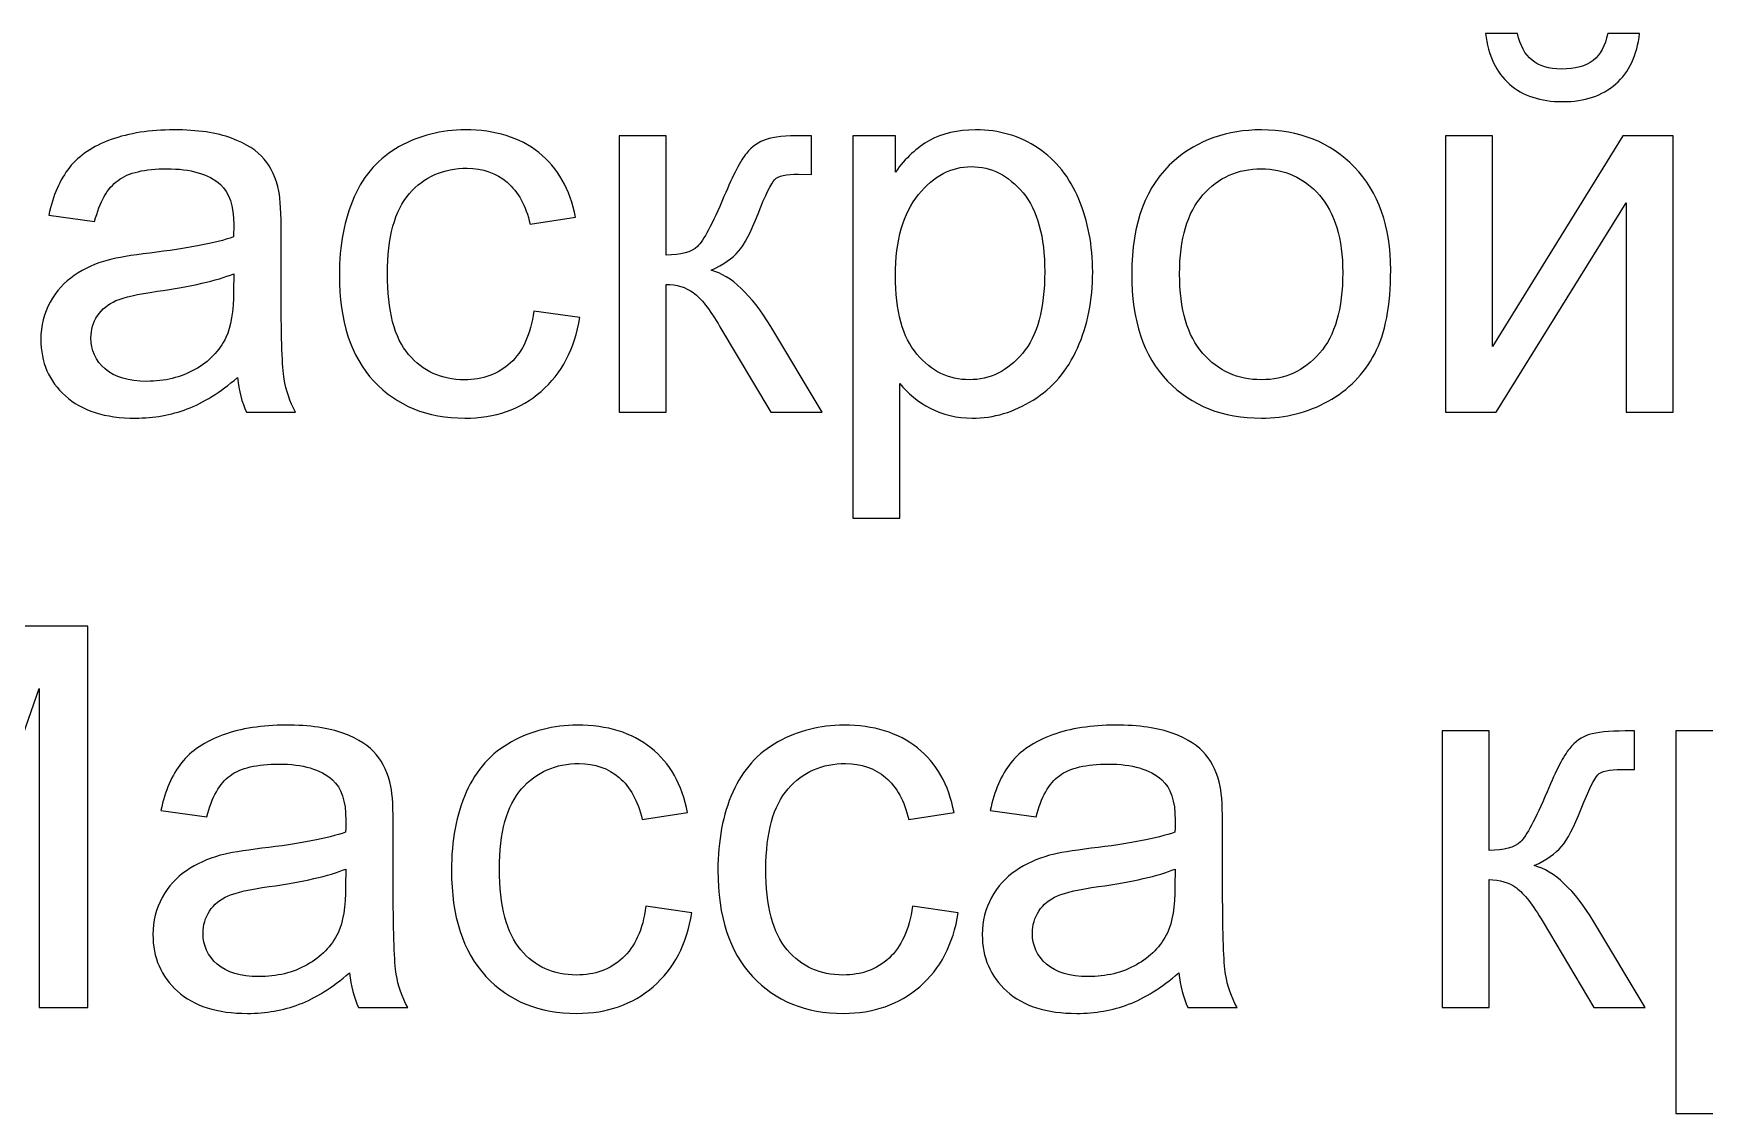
# Model space of a CAD drawing. Header units: centimetres. Extents: x 259 to 610, y 357 to 1252.
# Drawn here: x 296.27 to 307.33, y 1016.79 to 1023.94 of the extents above; entities that cross this region are included whole.
import ezdxf

# ---------------------------------------------------------------- set-up
doc = ezdxf.new("R2010")
doc.units = ezdxf.units.CM
doc.header["$MEASUREMENT"] = 0
doc.layers.add('layer 1', color=7, linetype='Continuous')

msp = doc.modelspace()

# ---------------------------------------------------------------- linework, layer by layer
at = {"layer": 'layer 1', "color": 250}
for points, knots in [([(306.68624, 1023.93717), (306.68624, 1023.93717), (306.89791, 1023.93717), (306.89791, 1023.93717), (306.89791, 1023.93717), (306.88086, 1023.79195), (306.82794, 1023.68024), (306.73975, 1023.60262), (306.73975, 1023.60262), (306.65156, 1023.52443), (306.53455, 1023.48562), (306.38815, 1023.48562), (306.38815, 1023.48562), (306.24116, 1023.48562), (306.12357, 1023.52443), (306.03596, 1023.60145), (306.03596, 1023.60145), (305.94835, 1023.67906), (305.89544, 1023.79077), (305.87839, 1023.93717), (305.87839, 1023.93717), (305.87839, 1023.93717), (306.09005, 1023.93717), (306.09005, 1023.93717), (306.09005, 1023.93717), (306.10593, 1023.8578), (306.13826, 1023.79842), (306.18589, 1023.75961), (306.18589, 1023.75961), (306.23351, 1023.72022), (306.29819, 1023.70081), (306.37874, 1023.70081), (306.37874, 1023.70081), (306.47223, 1023.70081), (306.54278, 1023.71963), (306.59041, 1023.75785), (306.59041, 1023.75785), (306.63803, 1023.79548), (306.67037, 1023.85545), (306.68624, 1023.93717)], [0, 0, 0, 0, 0.09090909, 0.09090909, 0.09090909, 0.09090909, 0.18181818, 0.18181818, 0.18181818, 0.18181818, 0.27272727, 0.27272727, 0.27272727, 0.27272727, 0.36363636, 0.36363636, 0.36363636, 0.36363636, 0.45454545, 0.45454545, 0.45454545, 0.45454545, 0.54545455, 0.54545455, 0.54545455, 0.54545455, 0.63636364, 0.63636364, 0.63636364, 0.63636364, 0.72727273, 0.72727273, 0.72727273, 0.72727273, 0.81818182, 0.81818182, 0.81818182, 0.81818182, 1, 1, 1, 1]), ([(297.61635, 1021.65824), (297.50111, 1021.56005), (297.38998, 1021.49125), (297.28356, 1021.45068), (297.28356, 1021.45068), (297.17714, 1021.41012), (297.06307, 1021.39012), (296.94078, 1021.39012), (296.94078, 1021.39012), (296.7397, 1021.39012), (296.58506, 1021.43893), (296.47688, 1021.53711), (296.47688, 1021.53711), (296.36869, 1021.63472), (296.3146, 1021.75995), (296.3146, 1021.91223), (296.3146, 1021.91223), (296.3146, 1022.0016), (296.33518, 1022.08333), (296.37575, 1022.15741), (296.37575, 1022.15741), (296.41691, 1022.2315), (296.47041, 1022.29029), (296.53626, 1022.33498), (296.53626, 1022.33498), (296.6027, 1022.37966), (296.67678, 1022.41377), (296.75969, 1022.4367), (296.75969, 1022.4367), (296.82083, 1022.45257), (296.91314, 1022.46786), (297.03603, 1022.48315), (297.03603, 1022.48315), (297.2865, 1022.51254), (297.47171, 1022.54841), (297.58989, 1022.58957), (297.58989, 1022.58957), (297.59106, 1022.6319), (297.59165, 1022.65895), (297.59165, 1022.67012), (297.59165, 1022.67012), (297.59165, 1022.79594), (297.56225, 1022.88472), (297.50346, 1022.93646), (297.50346, 1022.93646), (297.42408, 1023.00643), (297.3059, 1023.04112), (297.14951, 1023.04112), (297.14951, 1023.04112), (297.0031, 1023.04112), (296.89492, 1023.01525), (296.82554, 1022.9641), (296.82554, 1022.9641), (296.75557, 1022.91295), (296.70442, 1022.8224), (296.6709, 1022.69187), (296.6709, 1022.69187), (296.6709, 1022.69187), (296.36752, 1022.7342), (296.36752, 1022.7342), (296.36752, 1022.7342), (296.39515, 1022.86414), (296.44042, 1022.96939), (296.50392, 1023.04935), (296.50392, 1023.04935), (296.56742, 1023.12932), (296.65915, 1023.19046), (296.77909, 1023.23397), (296.77909, 1023.23397), (296.89845, 1023.27689), (297.03779, 1023.29865), (297.19537, 1023.29865), (297.19537, 1023.29865), (297.35176, 1023.29865), (297.47935, 1023.28042), (297.57754, 1023.24338), (297.57754, 1023.24338), (297.67514, 1023.20634), (297.74746, 1023.16048), (297.79332, 1023.10462), (297.79332, 1023.10462), (297.83918, 1023.04876), (297.87152, 1022.97821), (297.89034, 1022.89295), (297.89034, 1022.89295), (297.90033, 1022.84004), (297.90562, 1022.74479), (297.90562, 1022.60779), (297.90562, 1022.60779), (297.90562, 1022.60779), (297.90562, 1022.19622), (297.90562, 1022.19622), (297.90562, 1022.19622), (297.90562, 1021.90871), (297.91209, 1021.72703), (297.92503, 1021.65), (297.92503, 1021.65), (297.93737, 1021.57298), (297.96324, 1021.49949), (298.00087, 1021.42893), (298.00087, 1021.42893), (298.00087, 1021.42893), (297.67632, 1021.42893), (297.67632, 1021.42893), (297.67632, 1021.42893), (297.64516, 1021.49419), (297.62517, 1021.57063), (297.61635, 1021.65824)], [0, 0, 0, 0, 0.03571429, 0.03571429, 0.03571429, 0.03571429, 0.07142857, 0.07142857, 0.07142857, 0.07142857, 0.10714286, 0.10714286, 0.10714286, 0.10714286, 0.14285714, 0.14285714, 0.14285714, 0.14285714, 0.17857143, 0.17857143, 0.17857143, 0.17857143, 0.21428571, 0.21428571, 0.21428571, 0.21428571, 0.25, 0.25, 0.25, 0.25, 0.28571429, 0.28571429, 0.28571429, 0.28571429, 0.32142857, 0.32142857, 0.32142857, 0.32142857, 0.35714286, 0.35714286, 0.35714286, 0.35714286, 0.39285714, 0.39285714, 0.39285714, 0.39285714, 0.42857143, 0.42857143, 0.42857143, 0.42857143, 0.46428571, 0.46428571, 0.46428571, 0.46428571, 0.5, 0.5, 0.5, 0.5, 0.53571429, 0.53571429, 0.53571429, 0.53571429, 0.57142857, 0.57142857, 0.57142857, 0.57142857, 0.60714286, 0.60714286, 0.60714286, 0.60714286, 0.64285714, 0.64285714, 0.64285714, 0.64285714, 0.67857143, 0.67857143, 0.67857143, 0.67857143, 0.71428571, 0.71428571, 0.71428571, 0.71428571, 0.75, 0.75, 0.75, 0.75, 0.78571429, 0.78571429, 0.78571429, 0.78571429, 0.82142857, 0.82142857, 0.82142857, 0.82142857, 0.85714286, 0.85714286, 0.85714286, 0.85714286, 0.89285714, 0.89285714, 0.89285714, 0.89285714, 0.92857143, 0.92857143, 0.92857143, 0.92857143, 1, 1, 1, 1]), ([(299.57838, 1022.09921), (299.57838, 1022.09921), (299.88177, 1022.05687), (299.88177, 1022.05687), (299.88177, 1022.05687), (299.84825, 1021.84815), (299.76358, 1021.68528), (299.62659, 1021.5671), (299.62659, 1021.5671), (299.48959, 1021.44892), (299.32085, 1021.39012), (299.12153, 1021.39012), (299.12153, 1021.39012), (298.87165, 1021.39012), (298.67056, 1021.47185), (298.51887, 1021.6353), (298.51887, 1021.6353), (298.36659, 1021.79876), (298.29074, 1022.03277), (298.29074, 1022.33733), (298.29074, 1022.33733), (298.29074, 1022.53489), (298.32367, 1022.70716), (298.38893, 1022.85532), (298.38893, 1022.85532), (298.45419, 1023.0029), (298.55356, 1023.11403), (298.68761, 1023.18752), (298.68761, 1023.18752), (298.82108, 1023.26161), (298.96631, 1023.29865), (299.12388, 1023.29865), (299.12388, 1023.29865), (299.32203, 1023.29865), (299.48489, 1023.24867), (299.61071, 1023.14813), (299.61071, 1023.14813), (299.73713, 1023.04759), (299.81827, 1022.90471), (299.85354, 1022.72009), (299.85354, 1022.72009), (299.85354, 1022.72009), (299.55368, 1022.67423), (299.55368, 1022.67423), (299.55368, 1022.67423), (299.52487, 1022.79712), (299.47431, 1022.88943), (299.40081, 1022.95175), (299.40081, 1022.95175), (299.32791, 1023.01349), (299.23971, 1023.04465), (299.13623, 1023.04465), (299.13623, 1023.04465), (298.97983, 1023.04465), (298.85283, 1022.98879), (298.75464, 1022.87708), (298.75464, 1022.87708), (298.65704, 1022.76478), (298.60824, 1022.58839), (298.60824, 1022.34615), (298.60824, 1022.34615), (298.60824, 1022.10038), (298.65528, 1021.92223), (298.74935, 1021.81111), (298.74935, 1021.81111), (298.84401, 1021.69998), (298.9669, 1021.64412), (299.118, 1021.64412), (299.118, 1021.64412), (299.2403, 1021.64412), (299.34202, 1021.68117), (299.42315, 1021.75584), (299.42315, 1021.75584), (299.50488, 1021.82992), (299.55662, 1021.94457), (299.57838, 1022.09921)], [0, 0, 0, 0, 0.05, 0.05, 0.05, 0.05, 0.1, 0.1, 0.1, 0.1, 0.15, 0.15, 0.15, 0.15, 0.2, 0.2, 0.2, 0.2, 0.25, 0.25, 0.25, 0.25, 0.3, 0.3, 0.3, 0.3, 0.35, 0.35, 0.35, 0.35, 0.4, 0.4, 0.4, 0.4, 0.45, 0.45, 0.45, 0.45, 0.5, 0.5, 0.5, 0.5, 0.55, 0.55, 0.55, 0.55, 0.6, 0.6, 0.6, 0.6, 0.65, 0.65, 0.65, 0.65, 0.7, 0.7, 0.7, 0.7, 0.75, 0.75, 0.75, 0.75, 0.8, 0.8, 0.8, 0.8, 0.85, 0.85, 0.85, 0.85, 0.9, 0.9, 0.9, 0.9, 1, 1, 1, 1]), ([(300.14282, 1023.25984), (300.14282, 1023.25984), (300.45326, 1023.25984), (300.45326, 1023.25984), (300.45326, 1023.25984), (300.45326, 1023.25984), (300.45326, 1022.46962), (300.45326, 1022.46962), (300.45326, 1022.46962), (300.55204, 1022.46962), (300.62142, 1022.48844), (300.6614, 1022.52665), (300.6614, 1022.52665), (300.70079, 1022.56428), (300.759, 1022.67423), (300.83661, 1022.85709), (300.83661, 1022.85709), (300.89776, 1023.00173), (300.94715, 1023.09698), (300.98478, 1023.14284), (300.98478, 1023.14284), (301.02299, 1023.1887), (301.0665, 1023.21986), (301.11589, 1023.23574), (301.11589, 1023.23574), (301.16587, 1023.25161), (301.24524, 1023.25984), (301.35402, 1023.25984), (301.35402, 1023.25984), (301.35402, 1023.25984), (301.41634, 1023.25984), (301.41634, 1023.25984), (301.41634, 1023.25984), (301.41634, 1023.25984), (301.41634, 1023.00408), (301.41634, 1023.00408), (301.41634, 1023.00408), (301.41634, 1023.00408), (301.32991, 1023.00584), (301.32991, 1023.00584), (301.32991, 1023.00584), (301.24818, 1023.00584), (301.19585, 1022.9935), (301.17292, 1022.96939), (301.17292, 1022.96939), (301.14882, 1022.94411), (301.11178, 1022.86885), (301.06239, 1022.74361), (301.06239, 1022.74361), (301.01535, 1022.62367), (300.97243, 1022.54077), (300.93304, 1022.4949), (300.93304, 1022.4949), (300.89423, 1022.44904), (300.83367, 1022.4073), (300.75194, 1022.36908), (300.75194, 1022.36908), (300.88541, 1022.33322), (301.01711, 1022.20916), (301.14647, 1021.99631), (301.14647, 1021.99631), (301.14647, 1021.99631), (301.4869, 1021.42893), (301.4869, 1021.42893), (301.4869, 1021.42893), (301.4869, 1021.42893), (301.14588, 1021.42893), (301.14588, 1021.42893), (301.14588, 1021.42893), (301.14588, 1021.42893), (300.81015, 1021.99455), (300.81015, 1021.99455), (300.81015, 1021.99455), (300.74254, 1022.1092), (300.68374, 1022.18446), (300.63376, 1022.22091), (300.63376, 1022.22091), (300.5832, 1022.25737), (300.52323, 1022.27559), (300.45326, 1022.27559), (300.45326, 1022.27559), (300.45326, 1022.27559), (300.45326, 1021.42893), (300.45326, 1021.42893), (300.45326, 1021.42893), (300.45326, 1021.42893), (300.14282, 1021.42893), (300.14282, 1021.42893), (300.14282, 1021.42893), (300.14282, 1021.42893), (300.14282, 1023.25984), (300.14282, 1023.25984)], [0, 0, 0, 0, 0.04166667, 0.04166667, 0.04166667, 0.04166667, 0.08333333, 0.08333333, 0.08333333, 0.08333333, 0.125, 0.125, 0.125, 0.125, 0.16666667, 0.16666667, 0.16666667, 0.16666667, 0.20833333, 0.20833333, 0.20833333, 0.20833333, 0.25, 0.25, 0.25, 0.25, 0.29166667, 0.29166667, 0.29166667, 0.29166667, 0.33333333, 0.33333333, 0.33333333, 0.33333333, 0.375, 0.375, 0.375, 0.375, 0.41666667, 0.41666667, 0.41666667, 0.41666667, 0.45833333, 0.45833333, 0.45833333, 0.45833333, 0.5, 0.5, 0.5, 0.5, 0.54166667, 0.54166667, 0.54166667, 0.54166667, 0.58333333, 0.58333333, 0.58333333, 0.58333333, 0.625, 0.625, 0.625, 0.625, 0.66666667, 0.66666667, 0.66666667, 0.66666667, 0.70833333, 0.70833333, 0.70833333, 0.70833333, 0.75, 0.75, 0.75, 0.75, 0.79166667, 0.79166667, 0.79166667, 0.79166667, 0.83333333, 0.83333333, 0.83333333, 0.83333333, 0.875, 0.875, 0.875, 0.875, 0.91666667, 0.91666667, 0.91666667, 0.91666667, 1, 1, 1, 1]), ([(301.68974, 1020.7269), (301.68974, 1020.7269), (301.68974, 1023.25984), (301.68974, 1023.25984), (301.68974, 1023.25984), (301.68974, 1023.25984), (301.97196, 1023.25984), (301.97196, 1023.25984), (301.97196, 1023.25984), (301.97196, 1023.25984), (301.97196, 1023.01937), (301.97196, 1023.01937), (301.97196, 1023.01937), (302.0384, 1023.11226), (302.11366, 1023.18223), (302.19774, 1023.22868), (302.19774, 1023.22868), (302.28123, 1023.27513), (302.38295, 1023.29865), (302.50231, 1023.29865), (302.50231, 1023.29865), (302.6587, 1023.29865), (302.79629, 1023.25867), (302.91564, 1023.17812), (302.91564, 1023.17812), (303.035, 1023.09815), (303.12496, 1022.98468), (303.18611, 1022.83886), (303.18611, 1022.83886), (303.24667, 1022.69246), (303.27724, 1022.53253), (303.27724, 1022.35791), (303.27724, 1022.35791), (303.27724, 1022.17153), (303.24373, 1022.00337), (303.1767, 1021.85344), (303.1767, 1021.85344), (303.10967, 1021.7041), (303.01207, 1021.58944), (302.88389, 1021.50948), (302.88389, 1021.50948), (302.75631, 1021.43011), (302.62166, 1021.39012), (302.48055, 1021.39012), (302.48055, 1021.39012), (302.37707, 1021.39012), (302.28417, 1021.41188), (302.20245, 1021.45539), (302.20245, 1021.45539), (302.12013, 1021.4989), (302.0531, 1021.55358), (302.00019, 1021.62002), (302.00019, 1021.62002), (302.00019, 1021.62002), (302.00019, 1020.7269), (302.00019, 1020.7269), (302.00019, 1020.7269), (302.00019, 1020.7269), (301.68974, 1020.7269), (301.68974, 1020.7269)], [0, 0, 0, 0, 0.0625, 0.0625, 0.0625, 0.0625, 0.125, 0.125, 0.125, 0.125, 0.1875, 0.1875, 0.1875, 0.1875, 0.25, 0.25, 0.25, 0.25, 0.3125, 0.3125, 0.3125, 0.3125, 0.375, 0.375, 0.375, 0.375, 0.4375, 0.4375, 0.4375, 0.4375, 0.5, 0.5, 0.5, 0.5, 0.5625, 0.5625, 0.5625, 0.5625, 0.625, 0.625, 0.625, 0.625, 0.6875, 0.6875, 0.6875, 0.6875, 0.75, 0.75, 0.75, 0.75, 0.8125, 0.8125, 0.8125, 0.8125, 0.875, 0.875, 0.875, 0.875, 1, 1, 1, 1]), ([(303.53536, 1022.34439), (303.53536, 1022.68246), (303.62943, 1022.93294), (303.81817, 1023.0958), (303.81817, 1023.0958), (303.97515, 1023.23103), (304.16742, 1023.29865), (304.39378, 1023.29865), (304.39378, 1023.29865), (304.64484, 1023.29865), (304.85063, 1023.21633), (305.01055, 1023.0517), (305.01055, 1023.0517), (305.16989, 1022.88766), (305.24985, 1022.66012), (305.24985, 1022.37026), (305.24985, 1022.37026), (305.24985, 1022.13507), (305.21457, 1021.95045), (305.14402, 1021.81581), (305.14402, 1021.81581), (305.07346, 1021.68117), (304.97057, 1021.57651), (304.83534, 1021.50184), (304.83534, 1021.50184), (304.7007, 1021.42717), (304.55312, 1021.39012), (304.39378, 1021.39012), (304.39378, 1021.39012), (304.13743, 1021.39012), (303.93047, 1021.47185), (303.7723, 1021.63589), (303.7723, 1021.63589), (303.61414, 1021.79993), (303.53536, 1022.03629), (303.53536, 1022.34439)], [0, 0, 0, 0, 0.1, 0.1, 0.1, 0.1, 0.2, 0.2, 0.2, 0.2, 0.3, 0.3, 0.3, 0.3, 0.4, 0.4, 0.4, 0.4, 0.5, 0.5, 0.5, 0.5, 0.6, 0.6, 0.6, 0.6, 0.7, 0.7, 0.7, 0.7, 0.8, 0.8, 0.8, 0.8, 1, 1, 1, 1]), ([(305.6138, 1023.25984), (305.6138, 1023.25984), (305.92425, 1023.25984), (305.92425, 1023.25984), (305.92425, 1023.25984), (305.92425, 1023.25984), (305.92425, 1021.86343), (305.92425, 1021.86343), (305.92425, 1021.86343), (305.92425, 1021.86343), (306.78679, 1023.25984), (306.78679, 1023.25984), (306.78679, 1023.25984), (306.78679, 1023.25984), (307.12016, 1023.25984), (307.12016, 1023.25984), (307.12016, 1023.25984), (307.12016, 1023.25984), (307.12016, 1021.42893), (307.12016, 1021.42893), (307.12016, 1021.42893), (307.12016, 1021.42893), (306.80972, 1021.42893), (306.80972, 1021.42893), (306.80972, 1021.42893), (306.80972, 1021.42893), (306.80972, 1022.81652), (306.80972, 1022.81652), (306.80972, 1022.81652), (306.80972, 1022.81652), (305.94835, 1021.42893), (305.94835, 1021.42893), (305.94835, 1021.42893), (305.94835, 1021.42893), (305.6138, 1021.42893), (305.6138, 1021.42893), (305.6138, 1021.42893), (305.6138, 1021.42893), (305.6138, 1023.25984), (305.6138, 1023.25984)], [0, 0, 0, 0, 0.09090909, 0.09090909, 0.09090909, 0.09090909, 0.18181818, 0.18181818, 0.18181818, 0.18181818, 0.27272727, 0.27272727, 0.27272727, 0.27272727, 0.36363636, 0.36363636, 0.36363636, 0.36363636, 0.45454545, 0.45454545, 0.45454545, 0.45454545, 0.54545455, 0.54545455, 0.54545455, 0.54545455, 0.63636364, 0.63636364, 0.63636364, 0.63636364, 0.72727273, 0.72727273, 0.72727273, 0.72727273, 0.81818182, 0.81818182, 0.81818182, 0.81818182, 1, 1, 1, 1]), ([(301.97196, 1022.33322), (301.97196, 1022.09862), (302.01959, 1021.92517), (302.11425, 1021.81287), (302.11425, 1021.81287), (302.2095, 1021.70057), (302.32474, 1021.64412), (302.45997, 1021.64412), (302.45997, 1021.64412), (302.59756, 1021.64412), (302.71515, 1021.70233), (302.81275, 1021.81875), (302.81275, 1021.81875), (302.91094, 1021.93516), (302.95974, 1022.11508), (302.95974, 1022.35909), (302.95974, 1022.35909), (302.95974, 1022.59192), (302.91212, 1022.76595), (302.81628, 1022.88178), (302.81628, 1022.88178), (302.72044, 1022.99761), (302.60638, 1023.05523), (302.4735, 1023.05523), (302.4735, 1023.05523), (302.34179, 1023.05523), (302.22538, 1022.9935), (302.12425, 1022.87061), (302.12425, 1022.87061), (302.02253, 1022.74714), (301.97196, 1022.5684), (301.97196, 1022.33322)], [0, 0, 0, 0, 0.11111111, 0.11111111, 0.11111111, 0.11111111, 0.22222222, 0.22222222, 0.22222222, 0.22222222, 0.33333333, 0.33333333, 0.33333333, 0.33333333, 0.44444444, 0.44444444, 0.44444444, 0.44444444, 0.55555556, 0.55555556, 0.55555556, 0.55555556, 0.66666667, 0.66666667, 0.66666667, 0.66666667, 0.77777778, 0.77777778, 0.77777778, 0.77777778, 1, 1, 1, 1]), ([(303.85286, 1022.3438), (303.85286, 1022.10979), (303.90401, 1021.93458), (304.00631, 1021.81875), (304.00631, 1021.81875), (304.10921, 1021.70233), (304.23797, 1021.64412), (304.39378, 1021.64412), (304.39378, 1021.64412), (304.54783, 1021.64412), (304.676, 1021.70233), (304.7789, 1021.81934), (304.7789, 1021.81934), (304.8812, 1021.93634), (304.93235, 1022.11449), (304.93235, 1022.35379), (304.93235, 1022.35379), (304.93235, 1022.57957), (304.88061, 1022.75067), (304.77772, 1022.8665), (304.77772, 1022.8665), (304.67483, 1022.98291), (304.54665, 1023.04112), (304.39378, 1023.04112), (304.39378, 1023.04112), (304.23797, 1023.04112), (304.10921, 1022.9835), (304.00631, 1022.86767), (304.00631, 1022.86767), (303.90401, 1022.75184), (303.85286, 1022.57722), (303.85286, 1022.3438)], [0, 0, 0, 0, 0.11111111, 0.11111111, 0.11111111, 0.11111111, 0.22222222, 0.22222222, 0.22222222, 0.22222222, 0.33333333, 0.33333333, 0.33333333, 0.33333333, 0.44444444, 0.44444444, 0.44444444, 0.44444444, 0.55555556, 0.55555556, 0.55555556, 0.55555556, 0.66666667, 0.66666667, 0.66666667, 0.66666667, 0.77777778, 0.77777778, 0.77777778, 0.77777778, 1, 1, 1, 1]), ([(297.59165, 1022.34615), (297.47876, 1022.30029), (297.30943, 1022.26148), (297.08365, 1022.22973), (297.08365, 1022.22973), (296.95548, 1022.21151), (296.86493, 1022.19093), (296.81202, 1022.168), (296.81202, 1022.168), (296.7591, 1022.14507), (296.71853, 1022.11155), (296.68972, 1022.06804), (296.68972, 1022.06804), (296.66091, 1022.02395), (296.64621, 1021.97515), (296.64621, 1021.92105), (296.64621, 1021.92105), (296.64621, 1021.83933), (296.67737, 1021.77054), (296.74028, 1021.71586), (296.74028, 1021.71586), (296.8032, 1021.66117), (296.89492, 1021.63354), (297.01545, 1021.63354), (297.01545, 1021.63354), (297.13481, 1021.63354), (297.24123, 1021.65941), (297.33471, 1021.71174), (297.33471, 1021.71174), (297.42761, 1021.76348), (297.4964, 1021.83462), (297.53991, 1021.92458), (297.53991, 1021.92458), (297.57343, 1021.99455), (297.58989, 1022.09744), (297.58989, 1022.23326), (297.58989, 1022.23326), (297.58989, 1022.23326), (297.59165, 1022.34615), (297.59165, 1022.34615)], [0, 0, 0, 0, 0.09090909, 0.09090909, 0.09090909, 0.09090909, 0.18181818, 0.18181818, 0.18181818, 0.18181818, 0.27272727, 0.27272727, 0.27272727, 0.27272727, 0.36363636, 0.36363636, 0.36363636, 0.36363636, 0.45454545, 0.45454545, 0.45454545, 0.45454545, 0.54545455, 0.54545455, 0.54545455, 0.54545455, 0.63636364, 0.63636364, 0.63636364, 0.63636364, 0.72727273, 0.72727273, 0.72727273, 0.72727273, 0.81818182, 0.81818182, 0.81818182, 0.81818182, 1, 1, 1, 1]), ([(294.21616, 1017.48782), (294.21616, 1017.48782), (294.21616, 1020.0137), (294.21616, 1020.0137), (294.21616, 1020.0137), (294.21616, 1020.0137), (294.71711, 1020.0137), (294.71711, 1020.0137), (294.71711, 1020.0137), (294.71711, 1020.0137), (295.31448, 1018.22571), (295.31448, 1018.22571), (295.31448, 1018.22571), (295.36974, 1018.05932), (295.40972, 1017.93467), (295.43501, 1017.85177), (295.43501, 1017.85177), (295.46382, 1017.94349), (295.50909, 1018.07872), (295.57024, 1018.25687), (295.57024, 1018.25687), (295.57024, 1018.25687), (296.17819, 1020.0137), (296.17819, 1020.0137), (296.17819, 1020.0137), (296.17819, 1020.0137), (296.62563, 1020.0137), (296.62563, 1020.0137), (296.62563, 1020.0137), (296.62563, 1020.0137), (296.62563, 1017.48782), (296.62563, 1017.48782), (296.62563, 1017.48782), (296.62563, 1017.48782), (296.3046, 1017.48782), (296.3046, 1017.48782), (296.3046, 1017.48782), (296.3046, 1017.48782), (296.3046, 1019.60095), (296.3046, 1019.60095), (296.3046, 1019.60095), (296.3046, 1019.60095), (295.5673, 1017.48782), (295.5673, 1017.48782), (295.5673, 1017.48782), (295.5673, 1017.48782), (295.26626, 1017.48782), (295.26626, 1017.48782), (295.26626, 1017.48782), (295.26626, 1017.48782), (294.53719, 1019.63976), (294.53719, 1019.63976), (294.53719, 1019.63976), (294.53719, 1019.63976), (294.53719, 1017.48782), (294.53719, 1017.48782), (294.53719, 1017.48782), (294.53719, 1017.48782), (294.21616, 1017.48782), (294.21616, 1017.48782)], [0, 0, 0, 0, 0.0625, 0.0625, 0.0625, 0.0625, 0.125, 0.125, 0.125, 0.125, 0.1875, 0.1875, 0.1875, 0.1875, 0.25, 0.25, 0.25, 0.25, 0.3125, 0.3125, 0.3125, 0.3125, 0.375, 0.375, 0.375, 0.375, 0.4375, 0.4375, 0.4375, 0.4375, 0.5, 0.5, 0.5, 0.5, 0.5625, 0.5625, 0.5625, 0.5625, 0.625, 0.625, 0.625, 0.625, 0.6875, 0.6875, 0.6875, 0.6875, 0.75, 0.75, 0.75, 0.75, 0.8125, 0.8125, 0.8125, 0.8125, 0.875, 0.875, 0.875, 0.875, 1, 1, 1, 1]), ([(298.35835, 1017.71713), (298.24311, 1017.61894), (298.13198, 1017.55014), (298.02556, 1017.50957), (298.02556, 1017.50957), (297.91914, 1017.46901), (297.80507, 1017.44901), (297.68278, 1017.44901), (297.68278, 1017.44901), (297.4817, 1017.44901), (297.32706, 1017.49782), (297.21888, 1017.596), (297.21888, 1017.596), (297.11069, 1017.69361), (297.0566, 1017.81884), (297.0566, 1017.97112), (297.0566, 1017.97112), (297.0566, 1018.06049), (297.07718, 1018.14222), (297.11775, 1018.2163), (297.11775, 1018.2163), (297.15891, 1018.29039), (297.21241, 1018.34918), (297.27826, 1018.39387), (297.27826, 1018.39387), (297.3447, 1018.43855), (297.41878, 1018.47266), (297.50169, 1018.49559), (297.50169, 1018.49559), (297.56283, 1018.51146), (297.65514, 1018.52675), (297.77803, 1018.54204), (297.77803, 1018.54204), (298.0285, 1018.57143), (298.21371, 1018.6073), (298.33189, 1018.64846), (298.33189, 1018.64846), (298.33306, 1018.69079), (298.33365, 1018.71784), (298.33365, 1018.72901), (298.33365, 1018.72901), (298.33365, 1018.85483), (298.30425, 1018.94361), (298.24546, 1018.99535), (298.24546, 1018.99535), (298.16608, 1019.06532), (298.0479, 1019.10001), (297.89151, 1019.10001), (297.89151, 1019.10001), (297.7451, 1019.10001), (297.63692, 1019.07414), (297.56754, 1019.02299), (297.56754, 1019.02299), (297.49757, 1018.97184), (297.44642, 1018.88129), (297.4129, 1018.75076), (297.4129, 1018.75076), (297.4129, 1018.75076), (297.10952, 1018.79309), (297.10952, 1018.79309), (297.10952, 1018.79309), (297.13715, 1018.92303), (297.18242, 1019.02828), (297.24592, 1019.10824), (297.24592, 1019.10824), (297.30942, 1019.18821), (297.40115, 1019.24935), (297.52109, 1019.29286), (297.52109, 1019.29286), (297.64045, 1019.33578), (297.77979, 1019.35754), (297.93737, 1019.35754), (297.93737, 1019.35754), (298.09376, 1019.35754), (298.22135, 1019.33931), (298.31954, 1019.30227), (298.31954, 1019.30227), (298.41714, 1019.26523), (298.48946, 1019.21937), (298.53532, 1019.16351), (298.53532, 1019.16351), (298.58118, 1019.10765), (298.61352, 1019.0371), (298.63234, 1018.95184), (298.63234, 1018.95184), (298.64233, 1018.89893), (298.64762, 1018.80368), (298.64762, 1018.66668), (298.64762, 1018.66668), (298.64762, 1018.66668), (298.64762, 1018.25511), (298.64762, 1018.25511), (298.64762, 1018.25511), (298.64762, 1017.9676), (298.65409, 1017.78592), (298.66703, 1017.70889), (298.66703, 1017.70889), (298.67937, 1017.63187), (298.70524, 1017.55838), (298.74287, 1017.48782), (298.74287, 1017.48782), (298.74287, 1017.48782), (298.41832, 1017.48782), (298.41832, 1017.48782), (298.41832, 1017.48782), (298.38716, 1017.55308), (298.36717, 1017.62952), (298.35835, 1017.71713)], [0, 0, 0, 0, 0.03571429, 0.03571429, 0.03571429, 0.03571429, 0.07142857, 0.07142857, 0.07142857, 0.07142857, 0.10714286, 0.10714286, 0.10714286, 0.10714286, 0.14285714, 0.14285714, 0.14285714, 0.14285714, 0.17857143, 0.17857143, 0.17857143, 0.17857143, 0.21428571, 0.21428571, 0.21428571, 0.21428571, 0.25, 0.25, 0.25, 0.25, 0.28571429, 0.28571429, 0.28571429, 0.28571429, 0.32142857, 0.32142857, 0.32142857, 0.32142857, 0.35714286, 0.35714286, 0.35714286, 0.35714286, 0.39285714, 0.39285714, 0.39285714, 0.39285714, 0.42857143, 0.42857143, 0.42857143, 0.42857143, 0.46428571, 0.46428571, 0.46428571, 0.46428571, 0.5, 0.5, 0.5, 0.5, 0.53571429, 0.53571429, 0.53571429, 0.53571429, 0.57142857, 0.57142857, 0.57142857, 0.57142857, 0.60714286, 0.60714286, 0.60714286, 0.60714286, 0.64285714, 0.64285714, 0.64285714, 0.64285714, 0.67857143, 0.67857143, 0.67857143, 0.67857143, 0.71428571, 0.71428571, 0.71428571, 0.71428571, 0.75, 0.75, 0.75, 0.75, 0.78571429, 0.78571429, 0.78571429, 0.78571429, 0.82142857, 0.82142857, 0.82142857, 0.82142857, 0.85714286, 0.85714286, 0.85714286, 0.85714286, 0.89285714, 0.89285714, 0.89285714, 0.89285714, 0.92857143, 0.92857143, 0.92857143, 0.92857143, 1, 1, 1, 1]), ([(300.32038, 1018.1581), (300.32038, 1018.1581), (300.62377, 1018.11576), (300.62377, 1018.11576), (300.62377, 1018.11576), (300.59025, 1017.90704), (300.50558, 1017.74417), (300.36859, 1017.62599), (300.36859, 1017.62599), (300.23159, 1017.50781), (300.06285, 1017.44901), (299.86353, 1017.44901), (299.86353, 1017.44901), (299.61365, 1017.44901), (299.41256, 1017.53074), (299.26087, 1017.69419), (299.26087, 1017.69419), (299.10859, 1017.85765), (299.03274, 1018.09166), (299.03274, 1018.39622), (299.03274, 1018.39622), (299.03274, 1018.59378), (299.06567, 1018.76605), (299.13093, 1018.91421), (299.13093, 1018.91421), (299.19619, 1019.06179), (299.29556, 1019.17292), (299.42961, 1019.24641), (299.42961, 1019.24641), (299.56308, 1019.3205), (299.70831, 1019.35754), (299.86588, 1019.35754), (299.86588, 1019.35754), (300.06403, 1019.35754), (300.22689, 1019.30756), (300.35271, 1019.20702), (300.35271, 1019.20702), (300.47913, 1019.10648), (300.56027, 1018.9636), (300.59554, 1018.77898), (300.59554, 1018.77898), (300.59554, 1018.77898), (300.29568, 1018.73312), (300.29568, 1018.73312), (300.29568, 1018.73312), (300.26687, 1018.85601), (300.21631, 1018.94832), (300.14281, 1019.01064), (300.14281, 1019.01064), (300.06991, 1019.07238), (299.98171, 1019.10354), (299.87823, 1019.10354), (299.87823, 1019.10354), (299.72183, 1019.10354), (299.59483, 1019.04768), (299.49664, 1018.93597), (299.49664, 1018.93597), (299.39904, 1018.82367), (299.35024, 1018.64728), (299.35024, 1018.40504), (299.35024, 1018.40504), (299.35024, 1018.15927), (299.39728, 1017.98112), (299.49135, 1017.87), (299.49135, 1017.87), (299.58601, 1017.75887), (299.7089, 1017.70301), (299.86, 1017.70301), (299.86, 1017.70301), (299.9823, 1017.70301), (300.08402, 1017.74006), (300.16515, 1017.81473), (300.16515, 1017.81473), (300.24688, 1017.88881), (300.29862, 1018.00346), (300.32038, 1018.1581)], [0, 0, 0, 0, 0.05, 0.05, 0.05, 0.05, 0.1, 0.1, 0.1, 0.1, 0.15, 0.15, 0.15, 0.15, 0.2, 0.2, 0.2, 0.2, 0.25, 0.25, 0.25, 0.25, 0.3, 0.3, 0.3, 0.3, 0.35, 0.35, 0.35, 0.35, 0.4, 0.4, 0.4, 0.4, 0.45, 0.45, 0.45, 0.45, 0.5, 0.5, 0.5, 0.5, 0.55, 0.55, 0.55, 0.55, 0.6, 0.6, 0.6, 0.6, 0.65, 0.65, 0.65, 0.65, 0.7, 0.7, 0.7, 0.7, 0.75, 0.75, 0.75, 0.75, 0.8, 0.8, 0.8, 0.8, 0.85, 0.85, 0.85, 0.85, 0.9, 0.9, 0.9, 0.9, 1, 1, 1, 1]), ([(302.08426, 1018.1581), (302.08426, 1018.1581), (302.38765, 1018.11576), (302.38765, 1018.11576), (302.38765, 1018.11576), (302.35413, 1017.90704), (302.26946, 1017.74417), (302.13247, 1017.62599), (302.13247, 1017.62599), (301.99547, 1017.50781), (301.82673, 1017.44901), (301.62741, 1017.44901), (301.62741, 1017.44901), (301.37753, 1017.44901), (301.17644, 1017.53074), (301.02475, 1017.69419), (301.02475, 1017.69419), (300.87247, 1017.85765), (300.79662, 1018.09166), (300.79662, 1018.39622), (300.79662, 1018.39622), (300.79662, 1018.59378), (300.82955, 1018.76605), (300.89481, 1018.91421), (300.89481, 1018.91421), (300.96007, 1019.06179), (301.05944, 1019.17292), (301.19349, 1019.24641), (301.19349, 1019.24641), (301.32696, 1019.3205), (301.47219, 1019.35754), (301.62976, 1019.35754), (301.62976, 1019.35754), (301.82791, 1019.35754), (301.99077, 1019.30756), (302.11659, 1019.20702), (302.11659, 1019.20702), (302.24301, 1019.10648), (302.32415, 1018.9636), (302.35942, 1018.77898), (302.35942, 1018.77898), (302.35942, 1018.77898), (302.05956, 1018.73312), (302.05956, 1018.73312), (302.05956, 1018.73312), (302.03075, 1018.85601), (301.98019, 1018.94832), (301.90669, 1019.01064), (301.90669, 1019.01064), (301.83379, 1019.07238), (301.74559, 1019.10354), (301.64211, 1019.10354), (301.64211, 1019.10354), (301.48571, 1019.10354), (301.35871, 1019.04768), (301.26052, 1018.93597), (301.26052, 1018.93597), (301.16292, 1018.82367), (301.11412, 1018.64728), (301.11412, 1018.40504), (301.11412, 1018.40504), (301.11412, 1018.15927), (301.16116, 1017.98112), (301.25523, 1017.87), (301.25523, 1017.87), (301.34989, 1017.75887), (301.47278, 1017.70301), (301.62388, 1017.70301), (301.62388, 1017.70301), (301.74618, 1017.70301), (301.8479, 1017.74006), (301.92903, 1017.81473), (301.92903, 1017.81473), (302.01076, 1017.88881), (302.0625, 1018.00346), (302.08426, 1018.1581)], [0, 0, 0, 0, 0.05, 0.05, 0.05, 0.05, 0.1, 0.1, 0.1, 0.1, 0.15, 0.15, 0.15, 0.15, 0.2, 0.2, 0.2, 0.2, 0.25, 0.25, 0.25, 0.25, 0.3, 0.3, 0.3, 0.3, 0.35, 0.35, 0.35, 0.35, 0.4, 0.4, 0.4, 0.4, 0.45, 0.45, 0.45, 0.45, 0.5, 0.5, 0.5, 0.5, 0.55, 0.55, 0.55, 0.55, 0.6, 0.6, 0.6, 0.6, 0.65, 0.65, 0.65, 0.65, 0.7, 0.7, 0.7, 0.7, 0.75, 0.75, 0.75, 0.75, 0.8, 0.8, 0.8, 0.8, 0.85, 0.85, 0.85, 0.85, 0.9, 0.9, 0.9, 0.9, 1, 1, 1, 1]), ([(303.84814, 1017.71713), (303.7329, 1017.61894), (303.62177, 1017.55014), (303.51535, 1017.50957), (303.51535, 1017.50957), (303.40893, 1017.46901), (303.29486, 1017.44901), (303.17257, 1017.44901), (303.17257, 1017.44901), (302.97149, 1017.44901), (302.81685, 1017.49782), (302.70867, 1017.596), (302.70867, 1017.596), (302.60048, 1017.69361), (302.54639, 1017.81884), (302.54639, 1017.97112), (302.54639, 1017.97112), (302.54639, 1018.06049), (302.56697, 1018.14222), (302.60754, 1018.2163), (302.60754, 1018.2163), (302.6487, 1018.29039), (302.7022, 1018.34918), (302.76805, 1018.39387), (302.76805, 1018.39387), (302.83449, 1018.43855), (302.90857, 1018.47266), (302.99148, 1018.49559), (302.99148, 1018.49559), (303.05262, 1018.51146), (303.14493, 1018.52675), (303.26782, 1018.54204), (303.26782, 1018.54204), (303.51829, 1018.57143), (303.7035, 1018.6073), (303.82168, 1018.64846), (303.82168, 1018.64846), (303.82285, 1018.69079), (303.82344, 1018.71784), (303.82344, 1018.72901), (303.82344, 1018.72901), (303.82344, 1018.85483), (303.79404, 1018.94361), (303.73525, 1018.99535), (303.73525, 1018.99535), (303.65587, 1019.06532), (303.53769, 1019.10001), (303.3813, 1019.10001), (303.3813, 1019.10001), (303.23489, 1019.10001), (303.12671, 1019.07414), (303.05733, 1019.02299), (303.05733, 1019.02299), (302.98736, 1018.97184), (302.93621, 1018.88129), (302.90269, 1018.75076), (302.90269, 1018.75076), (302.90269, 1018.75076), (302.59931, 1018.79309), (302.59931, 1018.79309), (302.59931, 1018.79309), (302.62694, 1018.92303), (302.67221, 1019.02828), (302.73571, 1019.10824), (302.73571, 1019.10824), (302.79921, 1019.18821), (302.89094, 1019.24935), (303.01088, 1019.29286), (303.01088, 1019.29286), (303.13024, 1019.33578), (303.26958, 1019.35754), (303.42716, 1019.35754), (303.42716, 1019.35754), (303.58355, 1019.35754), (303.71114, 1019.33931), (303.80933, 1019.30227), (303.80933, 1019.30227), (303.90693, 1019.26523), (303.97925, 1019.21937), (304.02511, 1019.16351), (304.02511, 1019.16351), (304.07097, 1019.10765), (304.10331, 1019.0371), (304.12213, 1018.95184), (304.12213, 1018.95184), (304.13212, 1018.89893), (304.13741, 1018.80368), (304.13741, 1018.66668), (304.13741, 1018.66668), (304.13741, 1018.66668), (304.13741, 1018.25511), (304.13741, 1018.25511), (304.13741, 1018.25511), (304.13741, 1017.9676), (304.14388, 1017.78592), (304.15682, 1017.70889), (304.15682, 1017.70889), (304.16916, 1017.63187), (304.19503, 1017.55838), (304.23266, 1017.48782), (304.23266, 1017.48782), (304.23266, 1017.48782), (303.90811, 1017.48782), (303.90811, 1017.48782), (303.90811, 1017.48782), (303.87695, 1017.55308), (303.85696, 1017.62952), (303.84814, 1017.71713)], [0, 0, 0, 0, 0.03571429, 0.03571429, 0.03571429, 0.03571429, 0.07142857, 0.07142857, 0.07142857, 0.07142857, 0.10714286, 0.10714286, 0.10714286, 0.10714286, 0.14285714, 0.14285714, 0.14285714, 0.14285714, 0.17857143, 0.17857143, 0.17857143, 0.17857143, 0.21428571, 0.21428571, 0.21428571, 0.21428571, 0.25, 0.25, 0.25, 0.25, 0.28571429, 0.28571429, 0.28571429, 0.28571429, 0.32142857, 0.32142857, 0.32142857, 0.32142857, 0.35714286, 0.35714286, 0.35714286, 0.35714286, 0.39285714, 0.39285714, 0.39285714, 0.39285714, 0.42857143, 0.42857143, 0.42857143, 0.42857143, 0.46428571, 0.46428571, 0.46428571, 0.46428571, 0.5, 0.5, 0.5, 0.5, 0.53571429, 0.53571429, 0.53571429, 0.53571429, 0.57142857, 0.57142857, 0.57142857, 0.57142857, 0.60714286, 0.60714286, 0.60714286, 0.60714286, 0.64285714, 0.64285714, 0.64285714, 0.64285714, 0.67857143, 0.67857143, 0.67857143, 0.67857143, 0.71428571, 0.71428571, 0.71428571, 0.71428571, 0.75, 0.75, 0.75, 0.75, 0.78571429, 0.78571429, 0.78571429, 0.78571429, 0.82142857, 0.82142857, 0.82142857, 0.82142857, 0.85714286, 0.85714286, 0.85714286, 0.85714286, 0.89285714, 0.89285714, 0.89285714, 0.89285714, 0.92857143, 0.92857143, 0.92857143, 0.92857143, 1, 1, 1, 1]), ([(305.59086, 1019.31873), (305.59086, 1019.31873), (305.9013, 1019.31873), (305.9013, 1019.31873), (305.9013, 1019.31873), (305.9013, 1019.31873), (305.9013, 1018.52851), (305.9013, 1018.52851), (305.9013, 1018.52851), (306.00008, 1018.52851), (306.06946, 1018.54733), (306.10944, 1018.58554), (306.10944, 1018.58554), (306.14883, 1018.62317), (306.20704, 1018.73312), (306.28465, 1018.91598), (306.28465, 1018.91598), (306.3458, 1019.06062), (306.39519, 1019.15587), (306.43282, 1019.20173), (306.43282, 1019.20173), (306.47103, 1019.24759), (306.51454, 1019.27875), (306.56393, 1019.29463), (306.56393, 1019.29463), (306.61391, 1019.3105), (306.69328, 1019.31873), (306.80206, 1019.31873), (306.80206, 1019.31873), (306.80206, 1019.31873), (306.86438, 1019.31873), (306.86438, 1019.31873), (306.86438, 1019.31873), (306.86438, 1019.31873), (306.86438, 1019.06297), (306.86438, 1019.06297), (306.86438, 1019.06297), (306.86438, 1019.06297), (306.77795, 1019.06473), (306.77795, 1019.06473), (306.77795, 1019.06473), (306.69622, 1019.06473), (306.64389, 1019.05239), (306.62096, 1019.02828), (306.62096, 1019.02828), (306.59686, 1019.003), (306.55982, 1018.92774), (306.51043, 1018.8025), (306.51043, 1018.8025), (306.46339, 1018.68256), (306.42047, 1018.59966), (306.38108, 1018.55379), (306.38108, 1018.55379), (306.34227, 1018.50793), (306.28171, 1018.46619), (306.19998, 1018.42797), (306.19998, 1018.42797), (306.33345, 1018.39211), (306.46515, 1018.26805), (306.59451, 1018.0552), (306.59451, 1018.0552), (306.59451, 1018.0552), (306.93494, 1017.48782), (306.93494, 1017.48782), (306.93494, 1017.48782), (306.93494, 1017.48782), (306.59392, 1017.48782), (306.59392, 1017.48782), (306.59392, 1017.48782), (306.59392, 1017.48782), (306.25819, 1018.05344), (306.25819, 1018.05344), (306.25819, 1018.05344), (306.19058, 1018.16809), (306.13178, 1018.24335), (306.0818, 1018.2798), (306.0818, 1018.2798), (306.03124, 1018.31626), (305.97127, 1018.33448), (305.9013, 1018.33448), (305.9013, 1018.33448), (305.9013, 1018.33448), (305.9013, 1017.48782), (305.9013, 1017.48782), (305.9013, 1017.48782), (305.9013, 1017.48782), (305.59086, 1017.48782), (305.59086, 1017.48782), (305.59086, 1017.48782), (305.59086, 1017.48782), (305.59086, 1019.31873), (305.59086, 1019.31873)], [0, 0, 0, 0, 0.04166667, 0.04166667, 0.04166667, 0.04166667, 0.08333333, 0.08333333, 0.08333333, 0.08333333, 0.125, 0.125, 0.125, 0.125, 0.16666667, 0.16666667, 0.16666667, 0.16666667, 0.20833333, 0.20833333, 0.20833333, 0.20833333, 0.25, 0.25, 0.25, 0.25, 0.29166667, 0.29166667, 0.29166667, 0.29166667, 0.33333333, 0.33333333, 0.33333333, 0.33333333, 0.375, 0.375, 0.375, 0.375, 0.41666667, 0.41666667, 0.41666667, 0.41666667, 0.45833333, 0.45833333, 0.45833333, 0.45833333, 0.5, 0.5, 0.5, 0.5, 0.54166667, 0.54166667, 0.54166667, 0.54166667, 0.58333333, 0.58333333, 0.58333333, 0.58333333, 0.625, 0.625, 0.625, 0.625, 0.66666667, 0.66666667, 0.66666667, 0.66666667, 0.70833333, 0.70833333, 0.70833333, 0.70833333, 0.75, 0.75, 0.75, 0.75, 0.79166667, 0.79166667, 0.79166667, 0.79166667, 0.83333333, 0.83333333, 0.83333333, 0.83333333, 0.875, 0.875, 0.875, 0.875, 0.91666667, 0.91666667, 0.91666667, 0.91666667, 1, 1, 1, 1]), ([(307.13778, 1016.78579), (307.13778, 1016.78579), (307.13778, 1019.31873), (307.13778, 1019.31873), (307.13778, 1019.31873), (307.13778, 1019.31873), (307.42, 1019.31873), (307.42, 1019.31873), (307.42, 1019.31873), (307.42, 1019.31873), (307.42, 1019.07826), (307.42, 1019.07826), (307.42, 1019.07826), (307.48644, 1019.17115), (307.5617, 1019.24112), (307.64578, 1019.28757), (307.64578, 1019.28757), (307.72927, 1019.33402), (307.83099, 1019.35754), (307.95035, 1019.35754), (307.95035, 1019.35754), (308.10674, 1019.35754), (308.24433, 1019.31756), (308.36368, 1019.23701), (308.36368, 1019.23701), (308.48304, 1019.15704), (308.573, 1019.04357), (308.63415, 1018.89775), (308.63415, 1018.89775), (308.69471, 1018.75135), (308.72528, 1018.59142), (308.72528, 1018.4168), (308.72528, 1018.4168), (308.72528, 1018.23042), (308.69177, 1018.06226), (308.62474, 1017.91233), (308.62474, 1017.91233), (308.55771, 1017.76299), (308.46011, 1017.64833), (308.33193, 1017.56837), (308.33193, 1017.56837), (308.20435, 1017.489), (308.0697, 1017.44901), (307.92859, 1017.44901), (307.92859, 1017.44901), (307.82511, 1017.44901), (307.73221, 1017.47077), (307.65049, 1017.51428), (307.65049, 1017.51428), (307.56817, 1017.55779), (307.50114, 1017.61247), (307.44823, 1017.67891), (307.44823, 1017.67891), (307.44823, 1017.67891), (307.44823, 1016.78579), (307.44823, 1016.78579), (307.44823, 1016.78579), (307.44823, 1016.78579), (307.13778, 1016.78579), (307.13778, 1016.78579)], [0, 0, 0, 0, 0.0625, 0.0625, 0.0625, 0.0625, 0.125, 0.125, 0.125, 0.125, 0.1875, 0.1875, 0.1875, 0.1875, 0.25, 0.25, 0.25, 0.25, 0.3125, 0.3125, 0.3125, 0.3125, 0.375, 0.375, 0.375, 0.375, 0.4375, 0.4375, 0.4375, 0.4375, 0.5, 0.5, 0.5, 0.5, 0.5625, 0.5625, 0.5625, 0.5625, 0.625, 0.625, 0.625, 0.625, 0.6875, 0.6875, 0.6875, 0.6875, 0.75, 0.75, 0.75, 0.75, 0.8125, 0.8125, 0.8125, 0.8125, 0.875, 0.875, 0.875, 0.875, 1, 1, 1, 1]), ([(298.33365, 1018.40504), (298.22076, 1018.35918), (298.05143, 1018.32037), (297.82565, 1018.28862), (297.82565, 1018.28862), (297.69748, 1018.2704), (297.60693, 1018.24982), (297.55402, 1018.22689), (297.55402, 1018.22689), (297.5011, 1018.20396), (297.46053, 1018.17044), (297.43172, 1018.12693), (297.43172, 1018.12693), (297.40291, 1018.08284), (297.38821, 1018.03404), (297.38821, 1017.97994), (297.38821, 1017.97994), (297.38821, 1017.89822), (297.41937, 1017.82943), (297.48228, 1017.77475), (297.48228, 1017.77475), (297.5452, 1017.72006), (297.63692, 1017.69243), (297.75745, 1017.69243), (297.75745, 1017.69243), (297.87681, 1017.69243), (297.98323, 1017.7183), (298.07671, 1017.77063), (298.07671, 1017.77063), (298.16961, 1017.82237), (298.2384, 1017.89351), (298.28191, 1017.98347), (298.28191, 1017.98347), (298.31543, 1018.05344), (298.33189, 1018.15633), (298.33189, 1018.29215), (298.33189, 1018.29215), (298.33189, 1018.29215), (298.33365, 1018.40504), (298.33365, 1018.40504)], [0, 0, 0, 0, 0.09090909, 0.09090909, 0.09090909, 0.09090909, 0.18181818, 0.18181818, 0.18181818, 0.18181818, 0.27272727, 0.27272727, 0.27272727, 0.27272727, 0.36363636, 0.36363636, 0.36363636, 0.36363636, 0.45454545, 0.45454545, 0.45454545, 0.45454545, 0.54545455, 0.54545455, 0.54545455, 0.54545455, 0.63636364, 0.63636364, 0.63636364, 0.63636364, 0.72727273, 0.72727273, 0.72727273, 0.72727273, 0.81818182, 0.81818182, 0.81818182, 0.81818182, 1, 1, 1, 1]), ([(303.82344, 1018.40504), (303.71055, 1018.35918), (303.54122, 1018.32037), (303.31544, 1018.28862), (303.31544, 1018.28862), (303.18727, 1018.2704), (303.09672, 1018.24982), (303.04381, 1018.22689), (303.04381, 1018.22689), (302.99089, 1018.20396), (302.95032, 1018.17044), (302.92151, 1018.12693), (302.92151, 1018.12693), (302.8927, 1018.08284), (302.878, 1018.03404), (302.878, 1017.97994), (302.878, 1017.97994), (302.878, 1017.89822), (302.90916, 1017.82943), (302.97207, 1017.77475), (302.97207, 1017.77475), (303.03499, 1017.72006), (303.12671, 1017.69243), (303.24724, 1017.69243), (303.24724, 1017.69243), (303.3666, 1017.69243), (303.47302, 1017.7183), (303.5665, 1017.77063), (303.5665, 1017.77063), (303.6594, 1017.82237), (303.72819, 1017.89351), (303.7717, 1017.98347), (303.7717, 1017.98347), (303.80522, 1018.05344), (303.82168, 1018.15633), (303.82168, 1018.29215), (303.82168, 1018.29215), (303.82168, 1018.29215), (303.82344, 1018.40504), (303.82344, 1018.40504)], [0, 0, 0, 0, 0.09090909, 0.09090909, 0.09090909, 0.09090909, 0.18181818, 0.18181818, 0.18181818, 0.18181818, 0.27272727, 0.27272727, 0.27272727, 0.27272727, 0.36363636, 0.36363636, 0.36363636, 0.36363636, 0.45454545, 0.45454545, 0.45454545, 0.45454545, 0.54545455, 0.54545455, 0.54545455, 0.54545455, 0.63636364, 0.63636364, 0.63636364, 0.63636364, 0.72727273, 0.72727273, 0.72727273, 0.72727273, 0.81818182, 0.81818182, 0.81818182, 0.81818182, 1, 1, 1, 1])]:
    msp.add_open_spline(points, degree=3, knots=knots, dxfattribs=at)

doc.saveas('drawing.dxf')
